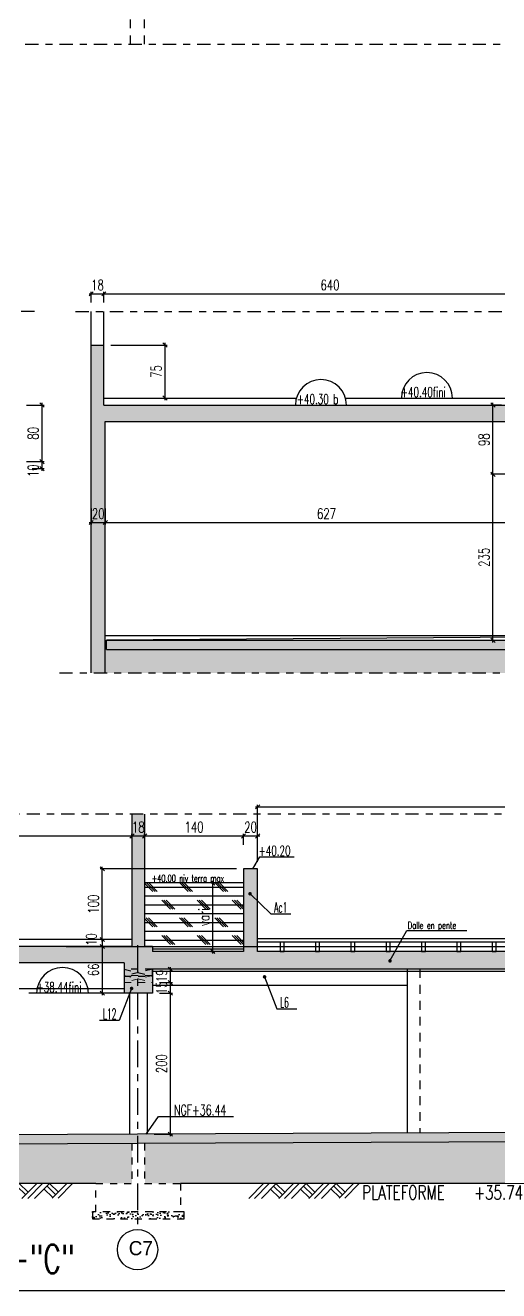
# Model space of a CAD drawing. Extents: x 308 to 787, y -199 to -146.
# Drawn here: x 337.51 to 344.21, y -198.96 to -181.05 of the extents above; entities that cross this region are included whole.
import ezdxf

# ---------------------------------------------------------------- set-up
doc = ezdxf.new("R2010")
doc.units = 0
doc.header["$LTSCALE"] = 0.5
doc.header["$MEASUREMENT"] = 0
for name, pattern in [('AXES2', [1.125, 0.75, -0.125, 0.125, -0.125]), ('CACHE', [0.375, 0.25, -0.125]), ('CONTINU', [0]), ('DISCONTINU', [0.75, 0.5, -0.25]), ('DISCONTINU2', [0.375, 0.25, -0.125])]:
    doc.linetypes.add(name, pattern=pattern)
doc.layers.get('DEFPOINTS').update_dxf_attribs({"linetype": 'CONTINUOUS'})
doc.layers.add('00 - RESERVATIONS SPEC Plombier', color=90, linetype='CONTINUOUS', lineweight=20)
doc.layers.add('STR - MACONNERIE', color=4, linetype='CONTINUOUS', lineweight=30)
for name, color, linetype in [('1_AJSA_vue2', 13, 'CONTINUOUS'), ('_ SERTI RESERVATION ENEDIS', 210, 'CONTINU'), ('A05-AXES', 13, 'AXES2'), ('A19-COTATIONS', 146, 'CONTINUOUS'), ('AXES', 6, 'AXES2'), ('CADRE-CART', 7, 'CONTINUOUS'), ('COTATION', 7, 'CONTINUOUS'), ('HABILLAGE', 7, 'CONTINUOUS'), ('MURS', 3, 'CONTINUOUS'), ('POCHAGE', 254, 'CONTINUOUS'), ('RDC', 7, 'DISCONTINU2'), ('REPERAGE', 4, 'CONTINUOUS'), ('REPERE-POUT', 4, 'CONTINUOUS'), ('Texte', 7, 'CONTINUOUS')]:
    doc.layers.add(name, color=color, linetype=linetype)
doc.styles.add('CGotH', font='GOTHIC.TTF')
doc.styles.add('ROMANS8', font='romans.shx', dxfattribs={"width": 0.7})
doc.styles.get("Standard").update_dxf_attribs({"font": 'txt.shx'})
doc.dimstyles.new('COT50 cm', dxfattribs={"dimtxt": 0.15, "dimasz": 0.06, "dimexe": 0.03, "dimexo": 0.1, "dimgap": 0.05, "dimtad": 1, "dimdec": 0, "dimlfac": 100, "dimzin": 0, "dimdsep": 46, "dimtxsty": 'ROMANS8', "dimblk1": 'OBLIQUE', "dimblk2": 'OBLIQUE', "dimsah": 1, "dimcen": 0.03, "dimdle": 0.03, "dimclrt": 1, "dimadec": 0, "dimazin": 0, "dimtfac": 1, "dimtdec": 0, "dimtmove": 0, "dimatfit": 3, "dimfxl": 0, "dimtolj": 1, "dimtzin": 0, "dimlwd": -1, "dimlwe": -1, "dimarcsym": 0})

# ---------------------------------------------------------------- blocks, each defined once
blk = doc.blocks.new('_Oblique')
at = {"layer": 'COTATION', "color": 0, "lineweight": -2}
blk.add_line((-0.5, -0.5), (0.5, 0.5), dxfattribs=at)
blk = doc.blocks.new('*D729')
at = {"layer": 'COTATION', "color": 0, "transparency": 16777216}
for p, q in [((337.743, -187.356), (337.743, -187.196)), ((337.523, -187.226), (337.773, -187.226)), ((337.606, -187.326), (337.773, -187.326))]:
    blk.add_line(p, q, dxfattribs=at)
at = {"layer": 'DEFPOINTS', "color": 0, "transparency": 16777216}
for p in [(337.423, -187.226), (337.506, -187.326), (337.743, -187.226)]:
    blk.add_point(p, dxfattribs=at)
at = {"layer": 'COTATION', "color": 0, "transparency": 16777216, "xscale": 0.06, "yscale": 0.06, "zscale": 0.06}
for p, rotation in [((337.743, -187.226), 90), ((337.743, -187.326), 270)]:
    blk.add_blockref('_Oblique', p, dxfattribs=dict(at, rotation=rotation))
at = {"layer": 'COTATION', "color": 1, "transparency": 16777216, "insert": (337.618, -187.356), "char_height": 0.15, "attachment_point": 5, "rotation": 90, "style": 'ROMANS8'}
blk.add_mtext('\\A1;10', dxfattribs=at)
blk = doc.blocks.new('*D730')
at = {"layer": 'COTATION', "color": 0, "transparency": 16777216}
for p, q in [((337.523, -186.426), (337.773, -186.426)), ((337.743, -187.256), (337.743, -186.396)), ((337.523, -187.226), (337.773, -187.226))]:
    blk.add_line(p, q, dxfattribs=at)
at = {"layer": 'DEFPOINTS', "color": 0, "transparency": 16777216}
for p in [(337.423, -186.426), (337.743, -186.426), (337.423, -187.226)]:
    blk.add_point(p, dxfattribs=at)
at = {"layer": 'COTATION', "color": 0, "transparency": 16777216, "xscale": 0.06, "yscale": 0.06, "zscale": 0.06}
for p, rotation in [((337.743, -186.426), 90), ((337.743, -187.226), 270)]:
    blk.add_blockref('_Oblique', p, dxfattribs=dict(at, rotation=rotation))
at = {"layer": 'COTATION', "color": 1, "transparency": 16777216, "insert": (337.618, -186.826), "char_height": 0.15, "attachment_point": 5, "rotation": 90, "style": 'ROMANS8'}
blk.add_mtext('\\A1;80', dxfattribs=at)
blk = doc.blocks.new('*D739')
at = {"layer": 'COTATION', "color": 0, "transparency": 16777216}
for p, q in [((338.409, -184.851), (338.649, -184.851)), ((338.439, -184.976), (338.439, -184.821)), ((338.619, -184.976), (338.619, -184.821))]:
    blk.add_line(p, q, dxfattribs=at)
at = {"layer": 'DEFPOINTS', "color": 0, "transparency": 16777216}
for p in [(338.619, -184.851), (338.439, -185.076), (338.619, -185.076)]:
    blk.add_point(p, dxfattribs=at)
at = {"layer": 'COTATION', "color": 0, "transparency": 16777216, "xscale": 0.06, "yscale": 0.06, "zscale": 0.06, "rotation": 180}
blk.add_blockref('_Oblique', (338.439, -184.851), dxfattribs=at)
at = {"layer": 'COTATION', "color": 0, "transparency": 16777216, "xscale": 0.06, "yscale": 0.06, "zscale": 0.06}
blk.add_blockref('_Oblique', (338.619, -184.851), dxfattribs=at)
at = {"layer": 'COTATION', "color": 1, "transparency": 16777216, "insert": (338.529, -184.726), "char_height": 0.15, "attachment_point": 5, "style": 'ROMANS8'}
blk.add_mtext('\\A1;18', dxfattribs=at)
blk = doc.blocks.new('*D740')
at = {"layer": 'COTATION', "color": 0, "transparency": 16777216}
for p, q in [((338.589, -184.851), (345.054, -184.851)), ((338.619, -184.976), (338.619, -184.821)), ((345.024, -184.976), (345.024, -184.821))]:
    blk.add_line(p, q, dxfattribs=at)
at = {"layer": 'DEFPOINTS', "color": 0, "transparency": 16777216}
for p in [(345.024, -184.851), (338.619, -185.076), (345.024, -185.076)]:
    blk.add_point(p, dxfattribs=at)
at = {"layer": 'COTATION', "color": 0, "transparency": 16777216, "xscale": 0.06, "yscale": 0.06, "zscale": 0.06, "rotation": 180}
blk.add_blockref('_Oblique', (338.619, -184.851), dxfattribs=at)
at = {"layer": 'COTATION', "color": 0, "transparency": 16777216, "xscale": 0.06, "yscale": 0.06, "zscale": 0.06}
blk.add_blockref('_Oblique', (345.024, -184.851), dxfattribs=at)
at = {"layer": 'COTATION', "color": 1, "transparency": 16777216, "insert": (341.821, -184.726), "char_height": 0.15, "attachment_point": 5, "style": 'ROMANS8'}
blk.add_mtext('\\A1;640', dxfattribs=at)
blk = doc.blocks.new('*D738')
at = {"layer": 'COTATION', "color": 0, "transparency": 16777216}
for p, q in [((338.719, -185.576), (339.515, -185.576)), ((339.485, -186.356), (339.485, -185.546)), ((338.898, -186.326), (339.515, -186.326))]:
    blk.add_line(p, q, dxfattribs=at)
at = {"layer": 'DEFPOINTS', "color": 0, "transparency": 16777216}
for p in [(338.619, -185.576), (339.485, -185.576), (338.798, -186.326)]:
    blk.add_point(p, dxfattribs=at)
at = {"layer": 'COTATION', "color": 0, "transparency": 16777216, "xscale": 0.06, "yscale": 0.06, "zscale": 0.06}
for p, rotation in [((339.485, -185.576), 90), ((339.485, -186.326), 270)]:
    blk.add_blockref('_Oblique', p, dxfattribs=dict(at, rotation=rotation))
at = {"layer": 'COTATION', "color": 1, "transparency": 16777216, "insert": (339.36, -185.951), "char_height": 0.15, "attachment_point": 5, "rotation": 90, "style": 'ROMANS8'}
blk.add_mtext('\\A1;75', dxfattribs=at)
blk = doc.blocks.new('*D745')
at = {"layer": 'COTATION', "color": 0, "transparency": 16777216}
for p, q in [((344.127, -189.786), (344.127, -187.375)), ((344.804, -187.405), (344.097, -187.405)), ((344.096, -189.756), (344.157, -189.756))]:
    blk.add_line(p, q, dxfattribs=at)
at = {"layer": 'DEFPOINTS', "color": 0, "transparency": 16777216}
for p in [(344.127, -187.405), (344.904, -187.405), (343.996, -189.756)]:
    blk.add_point(p, dxfattribs=at)
at = {"layer": 'COTATION', "color": 0, "transparency": 16777216, "xscale": 0.06, "yscale": 0.06, "zscale": 0.06}
for p, rotation in [((344.127, -187.405), 90), ((344.127, -189.756), 270)]:
    blk.add_blockref('_Oblique', p, dxfattribs=dict(at, rotation=rotation))
at = {"layer": 'COTATION', "color": 1, "transparency": 16777216, "insert": (344.002, -188.581), "char_height": 0.15, "attachment_point": 5, "rotation": 90, "style": 'ROMANS8'}
blk.add_mtext('\\A1;235', dxfattribs=at)
blk = doc.blocks.new('*D746')
at = {"layer": 'COTATION', "color": 0, "transparency": 16777216}
for p, q in [((344.25, -186.426), (344.097, -186.426)), ((344.127, -187.435), (344.127, -186.396)), ((344.804, -187.405), (344.097, -187.405))]:
    blk.add_line(p, q, dxfattribs=at)
at = {"layer": 'DEFPOINTS', "color": 0, "transparency": 16777216}
for p in [(344.127, -186.426), (344.35, -186.426), (344.904, -187.405)]:
    blk.add_point(p, dxfattribs=at)
at = {"layer": 'COTATION', "color": 0, "transparency": 16777216, "xscale": 0.06, "yscale": 0.06, "zscale": 0.06}
for p, rotation in [((344.127, -186.426), 90), ((344.127, -187.405), 270)]:
    blk.add_blockref('_Oblique', p, dxfattribs=dict(at, rotation=rotation))
at = {"layer": 'COTATION', "color": 1, "transparency": 16777216, "insert": (344.002, -186.916), "char_height": 0.15, "attachment_point": 5, "rotation": 90, "style": 'ROMANS8'}
blk.add_mtext('\\A1;98', dxfattribs=at)
blk = doc.blocks.new('*D749')
at = {"layer": 'COTATION', "color": 0, "transparency": 16777216}
for p, q in [((338.439, -187.888), (338.439, -188.118)), ((338.639, -187.888), (338.639, -188.118)), ((338.409, -188.088), (338.669, -188.088))]:
    blk.add_line(p, q, dxfattribs=at)
at = {"layer": 'DEFPOINTS', "color": 0, "transparency": 16777216}
for p in [(338.439, -187.788), (338.639, -187.788), (338.639, -188.088)]:
    blk.add_point(p, dxfattribs=at)
at = {"layer": 'COTATION', "color": 0, "transparency": 16777216, "xscale": 0.06, "yscale": 0.06, "zscale": 0.06, "rotation": 180}
blk.add_blockref('_Oblique', (338.439, -188.088), dxfattribs=at)
at = {"layer": 'COTATION', "color": 0, "transparency": 16777216, "xscale": 0.06, "yscale": 0.06, "zscale": 0.06}
blk.add_blockref('_Oblique', (338.639, -188.088), dxfattribs=at)
at = {"layer": 'COTATION', "color": 1, "transparency": 16777216, "insert": (338.539, -187.963), "char_height": 0.15, "attachment_point": 5, "style": 'ROMANS8'}
blk.add_mtext('\\A1;20', dxfattribs=at)
blk = doc.blocks.new('*D750')
at = {"layer": 'COTATION', "color": 0, "transparency": 16777216}
for p, q in [((338.639, -187.888), (338.639, -188.118)), ((344.904, -187.788), (344.904, -188.118)), ((338.609, -188.088), (344.934, -188.088))]:
    blk.add_line(p, q, dxfattribs=at)
at = {"layer": 'DEFPOINTS', "color": 0, "transparency": 16777216}
for p in [(344.904, -187.688), (338.639, -187.788), (344.904, -188.088)]:
    blk.add_point(p, dxfattribs=at)
at = {"layer": 'COTATION', "color": 0, "transparency": 16777216, "xscale": 0.06, "yscale": 0.06, "zscale": 0.06, "rotation": 180}
blk.add_blockref('_Oblique', (338.639, -188.088), dxfattribs=at)
at = {"layer": 'COTATION', "color": 0, "transparency": 16777216, "xscale": 0.06, "yscale": 0.06, "zscale": 0.06}
blk.add_blockref('_Oblique', (344.904, -188.088), dxfattribs=at)
at = {"layer": 'COTATION', "color": 1, "transparency": 16777216, "insert": (341.771, -187.963), "char_height": 0.15, "attachment_point": 5, "style": 'ROMANS8'}
blk.add_mtext('\\A1;627', dxfattribs=at)
blk = doc.blocks.new('*D874')
at = {"layer": 'COTATION', "color": 0, "transparency": 16777216}
for p, q in [((324.249, -192.526), (339.046, -192.526)), ((324.279, -192.511), (324.279, -192.556)), ((339.016, -192.558), (339.016, -192.496))]:
    blk.add_line(p, q, dxfattribs=at)
at = {"layer": 'DEFPOINTS', "color": 0, "transparency": 16777216}
for p in [(324.279, -192.411), (339.016, -192.526), (339.016, -192.658)]:
    blk.add_point(p, dxfattribs=at)
at = {"layer": 'COTATION', "color": 0, "transparency": 16777216, "xscale": 0.06, "yscale": 0.06, "zscale": 0.06, "rotation": 180}
blk.add_blockref('_Oblique', (324.279, -192.526), dxfattribs=at)
at = {"layer": 'COTATION', "color": 0, "transparency": 16777216, "xscale": 0.06, "yscale": 0.06, "zscale": 0.06}
blk.add_blockref('_Oblique', (339.016, -192.526), dxfattribs=at)
at = {"layer": 'COTATION', "color": 1, "transparency": 16777216, "insert": (331.647, -192.401), "char_height": 0.15, "attachment_point": 5, "style": 'ROMANS8'}
blk.add_mtext('\\A1;1474', dxfattribs=at)
blk = doc.blocks.new('*D875')
at = {"layer": 'COTATION', "color": 0, "transparency": 16777216}
for p, q in [((338.986, -192.526), (339.226, -192.526)), ((339.016, -192.558), (339.016, -192.496)), ((339.196, -192.558), (339.196, -192.496))]:
    blk.add_line(p, q, dxfattribs=at)
at = {"layer": 'DEFPOINTS', "color": 0, "transparency": 16777216}
for p in [(339.196, -192.526), (339.016, -192.658), (339.196, -192.658)]:
    blk.add_point(p, dxfattribs=at)
at = {"layer": 'COTATION', "color": 0, "transparency": 16777216, "xscale": 0.06, "yscale": 0.06, "zscale": 0.06, "rotation": 180}
blk.add_blockref('_Oblique', (339.016, -192.526), dxfattribs=at)
at = {"layer": 'COTATION', "color": 0, "transparency": 16777216, "xscale": 0.06, "yscale": 0.06, "zscale": 0.06}
blk.add_blockref('_Oblique', (339.196, -192.526), dxfattribs=at)
at = {"layer": 'COTATION', "color": 1, "transparency": 16777216, "insert": (339.106, -192.401), "char_height": 0.15, "attachment_point": 5, "style": 'ROMANS8'}
blk.add_mtext('\\A1;18', dxfattribs=at)
blk = doc.blocks.new('*D876')
at = {"layer": 'COTATION', "color": 0, "transparency": 16777216}
for p, q in [((339.166, -192.526), (340.626, -192.526)), ((339.196, -192.558), (339.196, -192.496)), ((340.596, -192.651), (340.596, -192.496))]:
    blk.add_line(p, q, dxfattribs=at)
at = {"layer": 'DEFPOINTS', "color": 0, "transparency": 16777216}
for p in [(340.596, -192.526), (339.196, -192.658), (340.596, -192.751)]:
    blk.add_point(p, dxfattribs=at)
at = {"layer": 'COTATION', "color": 0, "transparency": 16777216, "xscale": 0.06, "yscale": 0.06, "zscale": 0.06, "rotation": 180}
blk.add_blockref('_Oblique', (339.196, -192.526), dxfattribs=at)
at = {"layer": 'COTATION', "color": 0, "transparency": 16777216, "xscale": 0.06, "yscale": 0.06, "zscale": 0.06}
blk.add_blockref('_Oblique', (340.596, -192.526), dxfattribs=at)
at = {"layer": 'COTATION', "color": 1, "transparency": 16777216, "insert": (339.896, -192.401), "char_height": 0.15, "attachment_point": 5, "style": 'ROMANS8'}
blk.add_mtext('\\A1;140', dxfattribs=at)
blk = doc.blocks.new('*D877')
at = {"layer": 'COTATION', "color": 0, "transparency": 16777216}
for p, q in [((340.566, -192.526), (340.826, -192.526)), ((340.596, -192.651), (340.596, -192.496)), ((340.796, -192.651), (340.796, -192.496))]:
    blk.add_line(p, q, dxfattribs=at)
at = {"layer": 'DEFPOINTS', "color": 0, "transparency": 16777216}
for p in [(340.796, -192.526), (340.596, -192.751), (340.796, -192.751)]:
    blk.add_point(p, dxfattribs=at)
at = {"layer": 'COTATION', "color": 0, "transparency": 16777216, "xscale": 0.06, "yscale": 0.06, "zscale": 0.06, "rotation": 180}
blk.add_blockref('_Oblique', (340.596, -192.526), dxfattribs=at)
at = {"layer": 'COTATION', "color": 0, "transparency": 16777216, "xscale": 0.06, "yscale": 0.06, "zscale": 0.06}
blk.add_blockref('_Oblique', (340.796, -192.526), dxfattribs=at)
at = {"layer": 'COTATION', "color": 1, "transparency": 16777216, "insert": (340.696, -192.401), "char_height": 0.15, "attachment_point": 5, "style": 'ROMANS8'}
blk.add_mtext('\\A1;20', dxfattribs=at)
blk = doc.blocks.new('*D878')
at = {"layer": 'COTATION', "color": 0, "transparency": 16777216}
for p, q in [((340.766, -192.114), (351.466, -192.114)), ((340.796, -192.892), (340.796, -192.084)), ((351.436, -192.642), (351.436, -192.084))]:
    blk.add_line(p, q, dxfattribs=at)
at = {"layer": 'DEFPOINTS', "color": 0, "transparency": 16777216}
for p in [(351.436, -192.114), (351.436, -192.742), (340.796, -192.992)]:
    blk.add_point(p, dxfattribs=at)
at = {"layer": 'COTATION', "color": 0, "transparency": 16777216, "xscale": 0.06, "yscale": 0.06, "zscale": 0.06, "rotation": 180}
blk.add_blockref('_Oblique', (340.796, -192.114), dxfattribs=at)
at = {"layer": 'COTATION', "color": 0, "transparency": 16777216, "xscale": 0.06, "yscale": 0.06, "zscale": 0.06}
blk.add_blockref('_Oblique', (351.436, -192.114), dxfattribs=at)
at = {"layer": 'COTATION', "color": 1, "transparency": 16777216, "insert": (346.116, -191.989), "char_height": 0.15, "attachment_point": 5, "style": 'ROMANS8'}
blk.add_mtext('\\A1;1064', dxfattribs=at)
blk = doc.blocks.new('*D902')
at = {"layer": 'COTATION', "color": 0, "transparency": 16777216}
for p, q in [((340.496, -192.992), (338.566, -192.992)), ((338.596, -194.022), (338.596, -192.962)), ((338.849, -193.992), (338.566, -193.992))]:
    blk.add_line(p, q, dxfattribs=at)
at = {"layer": 'DEFPOINTS', "color": 0, "transparency": 16777216}
for p in [(338.596, -192.992), (340.596, -192.992), (338.949, -193.992)]:
    blk.add_point(p, dxfattribs=at)
at = {"layer": 'COTATION', "color": 0, "transparency": 16777216, "xscale": 0.06, "yscale": 0.06, "zscale": 0.06}
for p, rotation in [((338.596, -192.992), 90), ((338.596, -193.992), 270)]:
    blk.add_blockref('_Oblique', p, dxfattribs=dict(at, rotation=rotation))
at = {"layer": 'COTATION', "color": 1, "transparency": 16777216, "insert": (338.471, -193.492), "char_height": 0.15, "attachment_point": 5, "rotation": 90, "style": 'ROMANS8'}
blk.add_mtext('\\A1;100', dxfattribs=at)
blk = doc.blocks.new('*D913')
at = {"layer": 'COTATION', "color": 0, "transparency": 16777216}
for p, q in [((340.137, -193.192), (340.192, -193.192)), ((340.162, -194.192), (340.162, -193.162)), ((340.133, -194.162), (340.192, -194.162))]:
    blk.add_line(p, q, dxfattribs=at)
at = {"layer": 'DEFPOINTS', "color": 0, "transparency": 16777216}
for p in [(340.037, -193.192), (340.162, -193.192), (340.033, -194.162)]:
    blk.add_point(p, dxfattribs=at)
at = {"layer": 'COTATION', "color": 0, "transparency": 16777216, "xscale": 0.06, "yscale": 0.06, "zscale": 0.06}
for p, rotation in [((340.162, -193.192), 90), ((340.162, -194.162), 270)]:
    blk.add_blockref('_Oblique', p, dxfattribs=dict(at, rotation=rotation))
at = {"layer": 'COTATION', "color": 1, "transparency": 16777216, "insert": (340.037, -193.677), "char_height": 0.15, "attachment_point": 5, "rotation": 90, "style": 'ROMANS8'}
blk.add_mtext('\\A1;vari', dxfattribs=at)
blk = doc.blocks.new('*D922')
at = {"layer": 'COTATION', "color": 0, "transparency": 16777216}
for p, q in [((339.561, -196.778), (339.561, -194.722)), ((339.406, -194.752), (339.591, -194.752)), ((339.331, -196.748), (339.591, -196.748))]:
    blk.add_line(p, q, dxfattribs=at)
at = {"layer": 'DEFPOINTS', "color": 0, "transparency": 16777216}
for p in [(339.306, -194.752), (339.561, -194.752), (339.231, -196.748)]:
    blk.add_point(p, dxfattribs=at)
at = {"layer": 'COTATION', "color": 0, "transparency": 16777216, "xscale": 0.06, "yscale": 0.06, "zscale": 0.06}
for p, rotation in [((339.561, -194.752), 90), ((339.561, -196.748), 270)]:
    blk.add_blockref('_Oblique', p, dxfattribs=dict(at, rotation=rotation))
at = {"layer": 'COTATION', "color": 1, "transparency": 16777216, "insert": (339.436, -195.75), "char_height": 0.15, "attachment_point": 5, "rotation": 90, "style": 'ROMANS8'}
blk.add_mtext('\\A1;200', dxfattribs=at)
blk = doc.blocks.new('*D1185')
at = {"layer": 'COTATION', "color": 0, "transparency": 16777216}
for p, q in [((338.849, -193.992), (338.566, -193.992)), ((338.596, -193.992), (338.596, -193.932)), ((338.596, -193.992), (338.596, -194.092)), ((338.596, -194.092), (338.566, -194.092)), ((338.596, -194.092), (338.596, -194.152))]:
    blk.add_line(p, q, dxfattribs=at)
at = {"layer": 'DEFPOINTS', "color": 0, "transparency": 16777216}
for p in [(338.949, -193.992), (338.596, -194.092), (338.667, -194.092)]:
    blk.add_point(p, dxfattribs=at)
at = {"layer": 'COTATION', "color": 0, "transparency": 16777216, "xscale": 0.06, "yscale": 0.06, "zscale": 0.06}
for p, rotation in [((338.596, -193.992), 270), ((338.596, -194.092), 90)]:
    blk.add_blockref('_Oblique', p, dxfattribs=dict(at, rotation=rotation))
at = {"layer": 'COTATION', "color": 1, "transparency": 16777216, "insert": (338.441, -193.992), "char_height": 0.15, "attachment_point": 5, "rotation": 90, "style": 'ROMANS8'}
blk.add_mtext('\\A1;10', dxfattribs=at)
blk = doc.blocks.new('*D1186')
at = {"layer": 'COTATION', "color": 0, "transparency": 16777216}
for p, q in [((338.596, -194.092), (338.566, -194.092)), ((338.596, -194.062), (338.596, -194.782)), ((338.806, -194.752), (338.566, -194.752))]:
    blk.add_line(p, q, dxfattribs=at)
at = {"layer": 'DEFPOINTS', "color": 0, "transparency": 16777216}
for p in [(338.667, -194.092), (338.596, -194.752), (338.906, -194.752)]:
    blk.add_point(p, dxfattribs=at)
at = {"layer": 'COTATION', "color": 0, "transparency": 16777216, "xscale": 0.06, "yscale": 0.06, "zscale": 0.06}
for p, rotation in [((338.596, -194.092), 90), ((338.596, -194.752), 270)]:
    blk.add_blockref('_Oblique', p, dxfattribs=dict(at, rotation=rotation))
at = {"layer": 'COTATION', "color": 1, "transparency": 16777216, "insert": (338.471, -194.422), "char_height": 0.15, "attachment_point": 5, "rotation": 90, "style": 'ROMANS8'}
blk.add_mtext('\\A1;66', dxfattribs=at)
blk = doc.blocks.new('*D1429')
at = {"layer": 'COTATION', "color": 0, "transparency": 16777216}
for p, q in [((339.406, -194.602), (339.591, -194.602)), ((339.561, -194.782), (339.561, -194.572)), ((339.406, -194.752), (339.591, -194.752))]:
    blk.add_line(p, q, dxfattribs=at)
at = {"layer": 'DEFPOINTS', "color": 0, "transparency": 16777216}
for p in [(339.306, -194.602), (339.561, -194.602), (339.306, -194.752)]:
    blk.add_point(p, dxfattribs=at)
at = {"layer": 'COTATION', "color": 0, "transparency": 16777216, "xscale": 0.06, "yscale": 0.06, "zscale": 0.06}
for p, rotation in [((339.561, -194.602), 90), ((339.561, -194.752), 270)]:
    blk.add_blockref('_Oblique', p, dxfattribs=dict(at, rotation=rotation))
at = {"layer": 'COTATION', "color": 1, "transparency": 16777216, "insert": (339.436, -194.677), "char_height": 0.15, "attachment_point": 5, "rotation": 90, "style": 'ROMANS8'}
blk.add_mtext('\\A1;15', dxfattribs=at)
blk = doc.blocks.new('*D1430')
at = {"layer": 'COTATION', "color": 0, "transparency": 16777216}
for p, q in [((339.561, -194.632), (339.561, -194.382)), ((339.561, -194.412), (339.531, -194.412)), ((339.406, -194.602), (339.591, -194.602))]:
    blk.add_line(p, q, dxfattribs=at)
at = {"layer": 'DEFPOINTS', "color": 0, "transparency": 16777216}
for p in [(339.561, -194.412), (339.661, -194.412), (339.306, -194.602)]:
    blk.add_point(p, dxfattribs=at)
at = {"layer": 'COTATION', "color": 0, "transparency": 16777216, "xscale": 0.06, "yscale": 0.06, "zscale": 0.06}
for p, rotation in [((339.561, -194.412), 90), ((339.561, -194.602), 270)]:
    blk.add_blockref('_Oblique', p, dxfattribs=dict(at, rotation=rotation))
at = {"layer": 'COTATION', "color": 1, "transparency": 16777216, "insert": (339.436, -194.507), "char_height": 0.15, "attachment_point": 5, "rotation": 90, "style": 'ROMANS8'}
blk.add_mtext('\\A1;19', dxfattribs=at)

msp = doc.modelspace()

# ---------------------------------------------------------------- hatches: boundary and pattern name
at = {"layer": 'COTATION'}
h = msp.add_hatch(dxfattribs=at)
h.set_pattern_fill('CORK', color=256)
h.set_pattern_definition([(0, (0, 0), (0, 0.125), []), (135, (0.0625, -0.0625), (-0.25, -0.25), [0.1767767, -0.1767767]), (135, (0.09375, -0.0625), (-0.25, -0.25), [0.1767767, -0.1767767]), (135, (0.125, -0.0625), (-0.25, -0.25), [0.1767767, -0.1767767])])
h.paths.add_polyline_path([(339.1961, -193.1921), (339.1961, -194.0921), (339.3056, -194.0921), (339.3056, -194.1617), (340.5958, -194.1617), (340.5958, -193.1921)])
h.paths.add_polyline_path([(340.1496, -193.8419), (340.1496, -193.5119), (339.9246, -193.5119), (339.9246, -193.8419)], flags=24)
at = {"layer": 'COTATION', "linetype": 'DISCONTINU', "ltscale": 0.2}
h = msp.add_hatch(dxfattribs=at)
h.set_pattern_fill('AR-CONC', color=8, scale=0.02, style=0)
h.set_pattern_definition([(50, (338.25603, -197.94683), (0.143452, -0.01255), [0.015, -0.165]), (355, (338.25603, -197.94683), (-0.02775, 0.150438), [0.012, -0.132]), (100.451, (338.26798, -197.94787), (0.115702, 0.137888), [0.012748, -0.140228]), (46.184, (338.25603, -197.90683), (0.213448, -0.033104), [0.0225, -0.2475]), (96.636, (338.27381, -197.90958), (0.186932, 0.194824), [0.019122, -0.210343]), (351.184, (338.25603, -197.90683), (0.186932, 0.194824), [0.018, -0.198]), (21, (338.27603, -197.91683), (0.119381, -0.080524), [0.015, -0.165]), (326, (338.27603, -197.91683), (0.048663, 0.14503), [0.012, -0.132]), (71.451, (338.28597, -197.92354), (0.168044, 0.064506), [0.012748, -0.140228]), (37.5, (338.256026, -197.946826), (0.002432, 0.0665788), [0, -0.1304, 0, -0.134, 0, -0.1325]), (7.5, (338.256026, -197.946826), (0.052614, 0.0788823), [0, -0.0764, 0, -0.1274, 0, -0.0505]), (327.5, (338.211426, -197.946826), (0.1067645, -0.004511), [0, -0.05, 0, -0.156, 0, -0.207]), (317.5, (338.19143, -197.94683), (0.116637, 0.020021), [0, -0.065, 0, -0.1036, 0, -0.147])])
h.paths.add_polyline_path([(338.9555, -197.8468), (338.5059, -197.8468), (338.4559, -197.8468), (338.4559, -197.9468), (338.9555, -197.9468)])
h.paths.add_polyline_path([(339.7559, -197.8469), (339.5583, -197.8467), (338.9555, -197.8468), (338.9555, -197.9468), (339.7559, -197.9469)])
at = {"layer": 'HABILLAGE'}
h = msp.add_hatch(dxfattribs=at)
h.set_pattern_fill('AR-SAND', color=256, scale=0.05, style=0)
h.set_pattern_definition([(37.5, (-15.44949, -59.819424), (-0.003149668, 0.096341188), [0, -0.076, 0, -0.085, 0, -0.08125]), (7.5, (-15.44949, -59.81942), (0.088488835, 0.141107303), [0, -0.041, 0, -0.0685, 0, -0.02625]), (327.5, (-15.51099, -59.819424), (0.155707093, 0.000282953), [0, -0.025, 0, -0.09, 0, -0.1175]), (317.5, (-15.51099, -59.81942), (0.15030633, 0.04388378), [0, -0.0125, 0, -0.059, 0, -0.0675])])
h.paths.add_polyline_path([(338.6385, -190.2182), (355.4635, -190.2182), (355.4635, -189.8865), (338.6385, -189.8865)])
h = msp.add_hatch(dxfattribs=at)
h.set_pattern_fill('AR-SAND', color=256, scale=0.05, style=0)
h.set_pattern_definition([(37.5, (0, -126.95472), (-0.003149668, 0.096341188), [0, -0.076, 0, -0.085, 0, -0.08125]), (7.5, (0, -126.95472), (0.088488835, 0.141107303), [0, -0.041, 0, -0.0685, 0, -0.02625]), (327.5, (-0.0615, -126.95472), (0.155707093, 0.000282953), [0, -0.025, 0, -0.09, 0, -0.1175]), (317.5, (-0.0615, -126.95472), (0.15030633, 0.04388378), [0, -0.0125, 0, -0.059, 0, -0.0675])])
h.paths.add_polyline_path([(339.0158, -196.8795), (338.9958, -196.8795), (331.7563, -196.9176), (331.7363, -196.9176), (331.7363, -197.4468), (332.2462, -197.4468), (338.5059, -197.4468), (338.5059, -197.4468), (339.0158, -197.4468)])
h = msp.add_hatch(dxfattribs=at)
h.set_pattern_fill('AR-SAND', color=256, scale=0.05, style=0)
h.set_pattern_definition([(37.5, (-28.9319, -127.41763), (-0.003149668, 0.096341188), [0, -0.076, 0, -0.085, 0, -0.08125]), (7.5, (-28.9319, -127.41763), (0.088488835, 0.141107303), [0, -0.041, 0, -0.0685, 0, -0.02625]), (327.5, (-28.9934, -127.41763), (0.155707093, 0.000282953), [0, -0.025, 0, -0.09, 0, -0.1175]), (317.5, (-28.9934, -127.41763), (0.15030633, 0.04388378), [0, -0.0125, 0, -0.059, 0, -0.0675])])
h.paths.add_polyline_path([(346.8843, -196.8428), (346.833, -197.1167), (346.493, -197.1167), (346.4426, -196.8477), (339.2193, -196.8784), (339.1959, -196.8784), (339.1997, -197.4468), (339.7102, -197.4468), (352.5411, -197.4468), (353.0411, -197.4468), (353.036, -196.7447), (353.016, -196.7447)])
at = {"layer": 'POCHAGE'}
h = msp.add_hatch(color=256, dxfattribs=at)
h.paths.add_polyline_path([(355.8663, -185.7265), (355.6663, -185.7265), (355.6663, -186.8464), (351.0435, -186.979), (351.0435, -187.2291), (355.4635, -187.1023), (355.4635, -190.2182), (355.6635, -190.2182), (355.6635, -187.0966), (355.8663, -187.0908)])
h.paths.add_polyline_path([(351.0435, -186.979), (350.4435, -186.9962), (350.4435, -187.2463), (351.0435, -187.2291)])
h.paths.add_polyline_path([(350.4435, -186.9962), (346.8035, -187.1006), (346.8035, -187.1006), (346.8035, -186.9505), (346.8035, -186.5304), (346.6035, -186.5361), (346.6035, -187.1063), (346.3281, -187.1142), (346.3281, -187.3643), (350.4435, -187.2463)])
h.paths.add_polyline_path([(346.3281, -187.1142), (345.7281, -187.1314), (345.7281, -187.3815), (346.3281, -187.3643)])
h.paths.add_polyline_path([(345.7281, -187.1314), (345.2035, -187.1465), (345.2035, -186.4265), (345.0235, -186.4265), (338.6185, -186.4265), (338.6185, -185.5765), (338.4385, -185.5765), (338.4385, -190.2182), (338.6385, -190.2182), (338.6385, -186.6565), (344.9035, -186.6565), (344.9035, -187.4052), (345.7281, -187.3815)])
h.paths.add_polyline_path([(345.2035, -185.2265), (345.0235, -185.2265), (345.0235, -186.4265), (345.2035, -186.4265)])
for points in [[(338.6585, -189.7565), (338.6585, -189.8865), (355.4435, -189.8865), (355.4435, -189.7565)], [(324.2793, -194.0921), (324.2793, -192.2174), (324.0994, -192.2174), (324.0994, -194.5921), (324.3012, -194.5921), (324.3012, -194.3221), (338.9056, -194.3221), (338.9056, -194.7521), (339.3056, -194.7521), (339.3056, -194.4117), (346.393, -194.4117), (346.393, -194.7117), (346.643, -194.7117), (346.643, -194.0617), (346.493, -194.0617), (346.493, -194.1617), (340.7958, -194.1617), (340.7958, -192.9921), (340.5958, -192.9921), (340.5958, -194.1617), (339.3056, -194.1617), (339.3056, -194.0921), (339.1961, -194.0921), (339.1961, -192.2174), (339.0156, -192.2174), (339.0156, -194.0921)], [(339.0959, -196.749), (331.6462, -196.7882), (331.6462, -196.9182), (339.0959, -196.879)], [(346.643, -196.7166), (339.0959, -196.749), (339.0959, -196.879), (346.4426, -196.8477), (346.493, -197.1167), (346.643, -197.1167)]]:
    msp.add_hatch(color=256, dxfattribs=at).paths.add_polyline_path(points)

# ---------------------------------------------------------------- linework, layer by layer
at = {"layer": '00 - RESERVATIONS SPEC Plombier', "color": 100, "linetype": 'DISCONTINU2', "ltscale": 0.5}
for p, q in [((338.9056, -194.5021), (339.3056, -194.6021)), ((339.3056, -194.5021), (338.9056, -194.6021))]:
    msp.add_line(p, q, dxfattribs=at)
msp.add_lwpolyline([(338.9056, -194.6021), (339.3056, -194.6021), (339.3056, -194.5021), (338.9056, -194.5021)], close=True, dxfattribs=at)
at = {"layer": '1_AJSA_vue2', "linetype": 'CACHE'}
for points in [[(339.1959, -181.3169), (339.1959, -177.3662)], [(338.9959, -181.3169), (338.9959, -177.6662)]]:
    msp.add_lwpolyline(points, dxfattribs=at)
at = {"layer": '_ SERTI RESERVATION ENEDIS', "linetype": 'DISCONTINU', "ltscale": 0.2}
for p, q in [((338.9056, -194.4117), (339.3056, -194.5117)), ((339.3056, -194.4117), (338.9056, -194.5117))]:
    msp.add_line(p, q, dxfattribs=at)
msp.add_lwpolyline([(338.9056, -194.5117), (339.3056, -194.5117), (339.3056, -194.4117), (338.9056, -194.4117)], close=True, dxfattribs=at)
at = {"layer": 'A19-COTATIONS', "color": 242, "lineweight": 30, "ltscale": 10, "true_color": 0xcd2027}
msp.add_circle((339.0959, -198.3831), 0.2858, dxfattribs=at)
at = {"layer": 'AXES', "color": 6, "ltscale": 0.5}
for p, q in [((337.6373, -185.1005), (318.6887, -185.1005)), ((338.2166, -185.1005), (357.1867, -185.1005)), ((337.989, -190.2182), (357.1867, -190.2182)), ((354.776, -192.2174), (322.7647, -192.2174))]:
    msp.add_line(p, q, dxfattribs=at)
at = {"layer": 'AXES', "color": 1}
msp.add_line((339.0959, -194.0743), (339.0959, -198.0973), dxfattribs=at)
at = {"layer": 'AXES', "color": 6, "ltscale": 0.5}
msp.add_lwpolyline([(331.1666, -181.3169), (349.967, -181.3169), (349.967, -183.2637), (379.6608, -183.2637), (379.6608, -184.2668), (395.072, -184.2668), (395.072, -189.3563)], dxfattribs=at)
at = {"layer": 'CADRE-CART', "color": 1}
msp.add_lwpolyline([(307.8533, -154.9648), (437.1328, -154.9648), (437.1328, -198.9648), (307.8533, -198.9648)], close=True, dxfattribs=at)
at = {"layer": 'COTATION', "color": 8}
for p, q in [((339.3056, -194.4421), (345.8916, -194.4421)), ((342.9147, -194.4117), (342.9147, -196.7326)), ((338.9056, -194.6921), (333.1075, -194.6921)), ((342.9147, -194.6421), (339.3056, -194.6421)), ((338.9056, -194.7521), (337.5558, -194.7521)), ((338.9806, -194.7521), (338.9806, -196.7494)), ((339.2306, -194.7521), (339.2306, -196.7485))]:
    msp.add_line(p, q, dxfattribs=at)
at = {"layer": 'COTATION', "color": 8, "linetype": 'DISCONTINU', "ltscale": 0.2}
for p, q in [((339.0158, -196.8794), (339.0158, -197.4468)), ((339.1959, -196.8785), (339.1959, -197.4468))]:
    msp.add_line(p, q, dxfattribs=at)
for points in [[(339.1959, -197.4468), (339.7059, -197.4468), (339.7059, -197.8468), (338.5059, -197.8468), (338.5059, -197.4468), (339.0158, -197.4468)], [(338.5059, -197.8468), (338.4559, -197.8468), (338.4559, -197.9468), (339.7559, -197.9469), (339.7559, -197.8469), (339.7059, -197.8468)]]:
    msp.add_lwpolyline(points, dxfattribs=at)
at = {"layer": 'COTATION'}
for centre, radius, start, end in [((341.6928, -186.4265), 0.3611, 0, 180), ((343.1927, -186.3265), 0.3611, 0, 180), ((338.0332, -194.7588), 0.3679, 1.04283, 178.95717)]:
    msp.add_arc(centre, radius, start, end, dxfattribs=at)
at = {"layer": 'HABILLAGE'}
for p, q in [((337.3854, -197.4836), (337.5122, -197.6075)), ((337.4211, -197.4468), (337.548, -197.5709)), ((337.4593, -197.6613), (337.669, -197.4468)), ((337.54, -197.6604), (337.7497, -197.4459)), ((337.6381, -197.6593), (337.8478, -197.4448)), ((337.771, -197.5236), (337.8978, -197.6476)), ((337.8122, -197.4816), (337.9389, -197.6055)), ((337.8478, -197.4448), (337.9747, -197.5689)), ((337.8891, -197.6565), (338.0941, -197.4468)), ((337.9698, -197.6556), (338.1738, -197.4468)), ((340.6709, -197.6613), (340.8806, -197.4468)), ((340.7516, -197.6604), (340.9604, -197.4468)), ((340.8497, -197.6593), (341.0574, -197.4468)), ((340.9789, -197.5265), (341.1057, -197.6505)), ((341.02, -197.4844), (341.1468, -197.6084)), ((341.0557, -197.4477), (341.1826, -197.5718)), ((341.0944, -197.6613), (341.3041, -197.4468)), ((341.1751, -197.6604), (341.3839, -197.4468)), ((341.2732, -197.6593), (341.4809, -197.4468)), ((341.4042, -197.5257), (341.531, -197.6496)), ((341.4453, -197.4836), (341.5721, -197.6075)), ((341.4809, -197.4468), (341.6079, -197.5709)), ((341.5192, -197.6613), (341.7289, -197.4468)), ((341.5998, -197.6604), (341.8096, -197.4459)), ((341.698, -197.6593), (341.9077, -197.4448)), ((341.8309, -197.5236), (341.9577, -197.6476)), ((341.872, -197.4816), (341.9988, -197.6055)), ((341.9077, -197.4448), (342.0346, -197.5689)), ((341.949, -197.6565), (342.154, -197.4468)), ((342.0297, -197.6556), (342.2337, -197.4468))]:
    msp.add_line(p, q, dxfattribs=at)
at = {"layer": 'HABILLAGE', "color": 1, "flags": 128}
for points in [[(338.5059, -197.4468), (332.2462, -197.4468)], [(352.5361, -197.4468), (339.7059, -197.4468)]]:
    msp.add_lwpolyline(points, dxfattribs=at)
at = {"layer": 'MURS', "color": 0}
for p, q in [((338.4385, -185.5765), (338.4385, -185.1005)), ((338.6185, -185.5765), (338.6185, -185.1005)), ((338.6185, -186.3265), (341.3458, -186.3265))]:
    msp.add_line(p, q, dxfattribs=at)
at = {"layer": 'MURS'}
for p, q in [((338.4385, -185.5765), (338.6185, -185.5765)), ((338.4385, -190.2182), (338.4385, -185.5765)), ((338.6185, -186.4265), (338.6185, -185.5765)), ((338.6185, -186.4265), (345.0235, -186.4265)), ((338.6385, -186.6565), (344.9035, -186.6565)), ((338.6385, -190.2182), (338.6385, -186.6565)), ((338.6585, -189.7565), (355.4435, -189.7565)), ((338.6585, -189.8865), (338.6585, -189.7565)), ((338.6585, -189.8865), (355.4435, -189.8865)), ((339.0156, -192.2174), (339.0156, -194.0921)), ((339.1961, -192.2174), (339.1961, -194.0921)), ((339.0156, -194.0921), (324.2793, -194.0921)), ((338.086, -194.0921), (349.2601, -194.0921)), ((339.3056, -194.0921), (339.1961, -194.0921)), ((339.3056, -194.0921), (339.3056, -194.1617)), ((340.5958, -194.1617), (339.3056, -194.1617)), ((346.493, -194.1617), (340.7958, -194.1617)), ((338.9056, -194.3221), (324.3012, -194.3221)), ((338.9056, -194.3221), (338.9056, -194.7521)), ((339.3056, -194.4117), (339.3056, -194.7521)), ((346.443, -194.4117), (339.3056, -194.4117)), ((339.3056, -194.7521), (338.9056, -194.7521)), ((339.0959, -196.749), (331.6462, -196.7882)), ((339.0959, -196.879), (331.6462, -196.9182)), ((346.643, -196.7166), (339.0959, -196.749)), ((346.4426, -196.8477), (339.0959, -196.879))]:
    msp.add_line(p, q, dxfattribs=at)
msp.add_lwpolyline([(340.7958, -194.1617), (340.7958, -192.9921), (340.5958, -192.9921), (340.5958, -194.1617)], dxfattribs=at)
at = {"layer": 'RDC', "linetype": 'ByBlock'}
for p, q in [((342.0399, -186.3265), (345.0235, -186.3265)), ((340.5958, -193.1921), (339.1961, -193.1921)), ((339.0156, -193.9921), (333.8604, -193.9921)), ((351.4355, -193.9817), (340.7958, -193.9817)), ((351.4355, -194.0317), (340.7958, -194.0317))]:
    msp.add_line(p, q, dxfattribs=at)
at = {"layer": 'RDC', "color": 8, "linetype": 'ByBlock'}
for p, q in [((338.6385, -189.6865), (355.4635, -189.6865)), ((348.2164, -189.6865), (338.6585, -189.7565))]:
    msp.add_line(p, q, dxfattribs=at)
at = {"layer": 'RDC'}
for points in [[(341.1149, -194.1617), (341.1739, -194.1617), (341.1739, -194.0317), (341.1149, -194.0317)], [(341.6149, -194.1617), (341.6739, -194.1617), (341.6739, -194.0317), (341.6149, -194.0317)], [(342.1149, -194.1617), (342.1739, -194.1617), (342.1739, -194.0317), (342.1149, -194.0317)], [(342.6149, -194.1617), (342.6739, -194.1617), (342.6739, -194.0317), (342.6149, -194.0317)], [(343.1149, -194.1617), (343.1739, -194.1617), (343.1739, -194.0317), (343.1149, -194.0317)], [(343.6149, -194.1617), (343.6739, -194.1617), (343.6739, -194.0317), (343.6149, -194.0317)], [(344.1149, -194.1617), (344.1739, -194.1617), (344.1739, -194.0317), (344.1149, -194.0317)]]:
    msp.add_lwpolyline(points, close=True, dxfattribs=at)
at = {"layer": 'STR - MACONNERIE', "color": 8, "linetype": 'DISCONTINU2'}
msp.add_line((343.0947, -194.4117), (343.0947, -196.7319), dxfattribs=at)

# ---------------------------------------------------------------- texts
at = {"layer": 'A05-AXES', "color": 1, "ltscale": 0.5, "insert": (339.1422, -198.2625), "char_height": 0.2, "width": 0.3408, "attachment_point": 2, "rotation": 0.00168, "line_spacing_factor": 1.032839, "style": 'CGotH'}
msp.add_mtext('C7', dxfattribs=at)
at = {"layer": 'CADRE-CART', "color": 4, "style": 'ROMANS8', "width": 0.7}
msp.add_text('FONDATIONS-"C"', height=0.4, dxfattribs=at).set_placement((334.988, -198.715))
at = {"layer": 'HABILLAGE', "color": 1, "style": 'ROMANS8', "width": 0.65}
for s, height, p in [('+40.30 b ', 0.14, (341.3513, -186.4124)), ('+40.40fini ', 0.14, (342.8237, -186.3124)), ('+40.20', 0.14, (340.8096, -192.8063)), ('+40.00 niv terra max', 0.1, (339.2976, -193.178)), ('+38.44fini ', 0.14, (337.666, -194.738)), ('NGF+36.44', 0.15, (339.613, -196.4823))]:
    msp.add_text(s, height=height, dxfattribs=at).set_placement(p)
at = {"layer": 'REPERAGE', "color": 1, "style": 'ROMANS8', "width": 0.7}
msp.add_text('Dalle en pente', height=0.1, dxfattribs=at).set_placement((342.9218, -193.8414))
at = {"layer": 'REPERE-POUT', "width": 0.519}
for s, p in [('Ac1', (341.0299, -193.612)), ('L6', (341.1148, -194.9574)), ('L12', (338.6062, -195.121))]:
    msp.add_text(s, height=0.15, dxfattribs=at).set_placement(p)
at = {"layer": 'Texte', "color": 1, "style": 'ROMANS8', "width": 0.7}
msp.add_text('PLATEFORME   +35.74', height=0.2, dxfattribs=at).set_placement((342.2749, -197.6741))

# ---------------------------------------------------------------- dimensions: what is measured, and where the dimension line sits
at = {"layer": 'COTATION'}
dim = msp.add_linear_dim(base=(338.6185, -184.8507), p1=(338.4385, -185.0763), p2=(338.6185, -185.0763), dimstyle='COT50 cm', dxfattribs=at)
dim.commit()
dim.dimension.update_dxf_attribs({"geometry": '*D739', "text_midpoint": (338.5285, -184.8507), "dimtype": 160})
dim = msp.add_linear_dim(base=(345.0235174775, -184.8507431553), p1=(338.6185174778, -185.0762515987), p2=(345.0235174775, -185.0762515987), dimstyle='COT50 cm', dxfattribs=at)
dim.commit()
dim.dimension.update_dxf_attribs({"geometry": '*D740', "text_midpoint": (341.8210174776, -184.7257431553)})
dim = msp.add_linear_dim(base=(339.4853, -185.5765), p1=(338.7978, -186.3265), p2=(338.6185, -185.5765), angle=90, dimstyle='COT50 cm', dxfattribs=at)
dim.commit()
dim.dimension.update_dxf_attribs({"geometry": '*D738', "text_midpoint": (339.3603, -185.9515)})
for base, p1, p2, override, picture, middle in [((337.7431, -186.4265), (337.4235, -187.2265), (337.4235, -186.4265), {"dimtmove": 1}, '*D730', (337.6181, -186.8265)), ((344.1271, -186.4265), (344.9035, -187.4052), (344.35, -186.4265), {"dimtmove": 1}, '*D746', (344.0021, -186.9158)), ((344.1271, -187.4052), (343.9957, -189.7565), (344.9035, -187.4052), {"dimtmove": 1}, '*D745', (344.0021, -188.5808)), ((338.5965, -194.7521), (338.6672, -194.0921), (338.9056, -194.7521), {"dimtmove": 1, "dimfxl": 10}, '*D1186', (338.4715, -194.4221))]:
    dim = msp.add_linear_dim(base=base, p1=p1, p2=p2, angle=90, dimstyle='COT50 cm', override=override, dxfattribs=at)
    dim.commit()
    dim.dimension.update_dxf_attribs({"geometry": picture, "text_midpoint": middle})
for base, p1, p2, override, picture, middle in [((337.7431, -187.2265), (337.5064, -187.3265), (337.4235, -187.2265), {"dimtmove": 1}, '*D729', (337.7431, -187.3565)), ((338.5965, -194.0921), (338.9488, -193.9921), (338.6672, -194.0921), {"dimtmove": 1, "dimfxl": 10}, '*D1185', (338.5665, -193.9921))]:
    dim = msp.add_linear_dim(base=base, p1=p1, p2=p2, angle=90, dimstyle='COT50 cm', override=override, dxfattribs=at)
    dim.commit()
    dim.dimension.update_dxf_attribs({"geometry": picture, "text_midpoint": middle, "dimtype": 160})
dim = msp.add_linear_dim(base=(344.90351749, -188.08788447), p1=(338.63851748, -187.7880135), p2=(344.90351749, -187.68801688), dimstyle='COT50 cm', override={"dimtmove": 1}, dxfattribs=at)
dim.commit()
dim.dimension.update_dxf_attribs({"geometry": '*D750', "text_midpoint": (341.77101748, -187.96288447)})
dim = msp.add_linear_dim(base=(338.6385, -188.0879), p1=(338.4385, -187.788), p2=(338.6385, -187.788), dimstyle='COT50 cm', override={"dimtmove": 1}, dxfattribs=at)
dim.commit()
dim.dimension.update_dxf_attribs({"geometry": '*D749', "text_midpoint": (338.5385, -188.0879), "dimtype": 160})
at = {"layer": 'COTATION', "color": 0}
for base, p1, p2, override, picture, middle in [((351.4355, -192.1144), (340.7958, -192.9921), (351.4355, -192.7421), {"dimfxl": 10}, '*D878', (346.1157, -191.9894)), ((339.0156, -192.5255), (324.2793, -192.4114), (339.0156, -192.6582), {"dimtmove": 1}, '*D874', (331.6474, -192.4005)), ((340.5958, -192.5255), (339.1961, -192.6582), (340.5958, -192.7512), {"dimtmove": 1}, '*D876', (339.8959, -192.4005))]:
    dim = msp.add_linear_dim(base=base, p1=p1, p2=p2, dimstyle='COT50 cm', override=override, dxfattribs=at)
    dim.commit()
    dim.dimension.update_dxf_attribs({"geometry": picture, "text_midpoint": middle})
for base, p1, p2, picture, middle in [((339.1961, -192.5255), (339.0156, -192.6582), (339.1961, -192.6582), '*D875', (339.1058, -192.5255)), ((340.7958, -192.5255), (340.5958, -192.7512), (340.7958, -192.7512), '*D877', (340.6958, -192.5255))]:
    dim = msp.add_linear_dim(base=base, p1=p1, p2=p2, dimstyle='COT50 cm', override={"dimtmove": 1}, dxfattribs=at)
    dim.commit()
    dim.dimension.update_dxf_attribs({"geometry": picture, "text_midpoint": middle, "dimtype": 160})
for base, p1, p2, picture, middle in [((338.5965, -192.9921), (338.9488, -193.9921), (340.5958, -192.9921), '*D902', (338.4715, -193.4921)), ((339.5609, -194.7521), (339.2306, -196.7484), (339.3056, -194.7521), '*D922', (339.4359, -195.7503))]:
    dim = msp.add_linear_dim(base=base, p1=p1, p2=p2, angle=90, dimstyle='COT50 cm', override={"dimfxl": 10}, dxfattribs=at)
    dim.commit()
    dim.dimension.update_dxf_attribs({"geometry": picture, "text_midpoint": middle})
dim = msp.add_linear_dim(base=(340.1621, -193.1921), p1=(340.0329, -194.1617), p2=(340.0371, -193.1921), angle=90, text='vari', dimstyle='COT50 cm', override={"dimfxl": 10}, dxfattribs=at)
dim.commit()
dim.dimension.update_dxf_attribs({"geometry": '*D913', "text_midpoint": (340.0371, -193.6769)})
for base, p1, p2, picture, middle in [((339.5609, -194.4117), (339.3056, -194.6021), (339.6611, -194.4117), '*D1430', (339.5609, -194.5069)), ((339.5609, -194.6021), (339.3056, -194.7521), (339.3056, -194.6021), '*D1429', (339.5609, -194.6771))]:
    dim = msp.add_linear_dim(base=base, p1=p1, p2=p2, angle=90, dimstyle='COT50 cm', override={"dimfxl": 10}, dxfattribs=at)
    dim.commit()
    dim.dimension.update_dxf_attribs({"geometry": picture, "text_midpoint": middle, "dimtype": 160})

# ---------------------------------------------------------------- leaders
at = {"layer": 'MURS', "color": 1}
for points, override in [([(340.7286, -192.9921), (340.827, -192.8204), (341.3131, -192.8204)], {"dimgap": 0.05, "dimtad": 0, "dimfxl": 10, "dimfxlon": 1}), ([(340.6887, -193.3449), (340.9837, -193.6297), (341.2641, -193.6297)], {"dimasz": 0.2, "dimtad": 0, "dimldrblk": 'DOTSMALL', "dimfxl": 10}), ([(342.67, -194.2949), (342.9094, -193.8633), (343.7583, -193.8633)], {"dimasz": 0.2, "dimtad": 0, "dimldrblk": 'DOTSMALL', "dimfxl": 10}), ([(340.8941, -194.5219), (341.0686, -194.9752), (341.349, -194.9752)], {"dimasz": 0.2, "dimtad": 0, "dimldrblk": 'DOTSMALL', "dimfxl": 10}), ([(339.0114, -194.6855), (338.8369, -195.1387), (338.5565, -195.1387)], {"dimasz": 0.2, "dimtad": 0, "dimldrblk": 'DOTSMALL', "dimfxl": 10}), ([(339.2185, -196.7485), (339.3923, -196.4963), (340.455, -196.4963)], {"dimgap": 0.05, "dimtad": 0, "dimfxl": 10, "dimfxlon": 1})]:
    msp.add_leader(points, dimstyle='COT50 cm', override=override, dxfattribs=at)

doc.saveas('drawing.dxf')
